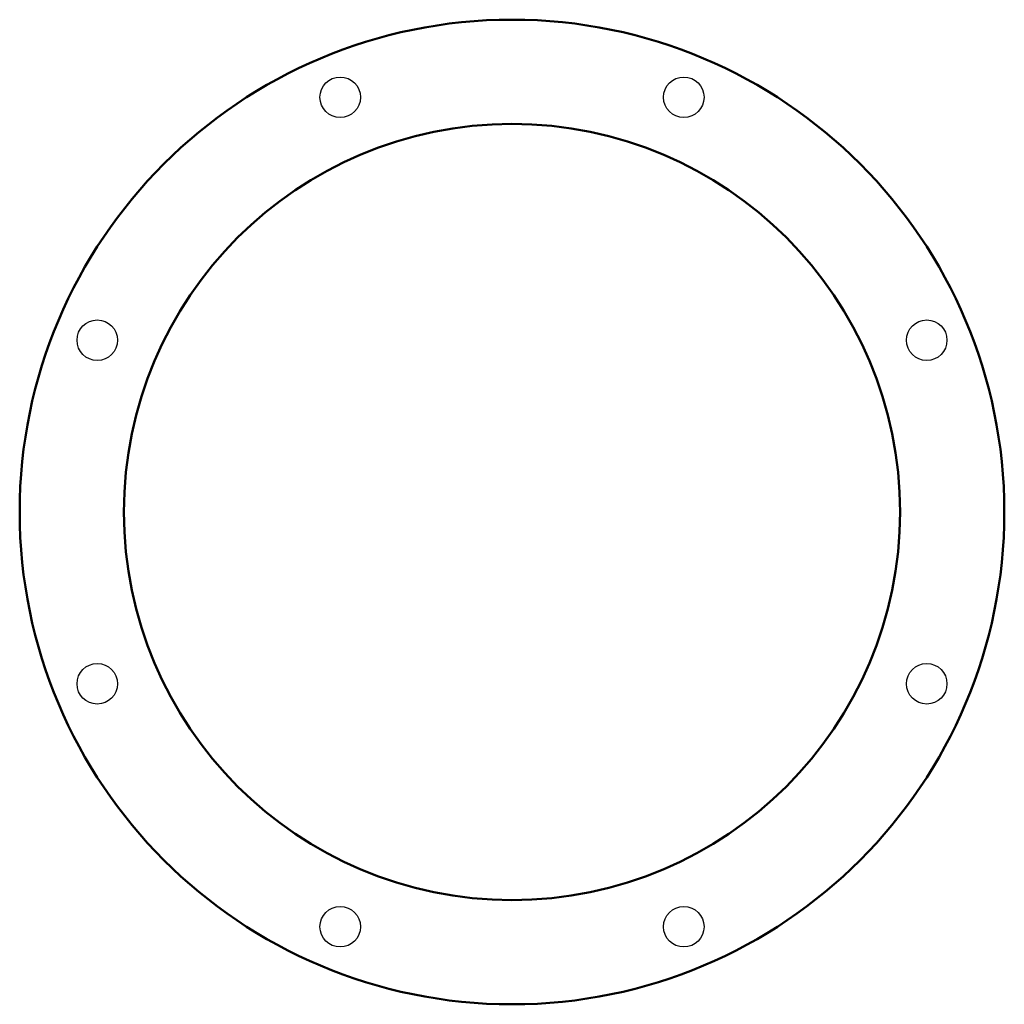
# Model space of a CAD drawing. Header units: millimetres. Extents: x 0 to 170, y 0 to 170.
import ezdxf

# ---------------------------------------------------------------- set-up
doc = ezdxf.new("R2010")
doc.units = ezdxf.units.MM
doc.layers.add('AutoDXF_SmallHoles', color=4, linetype='Continuous')
doc.layers.add('IV_INTERIOR_PROFILES', color=7, linetype='Continuous', lineweight=50)
doc.layers.add('IV_OUTER_PROFILE', color=7, linetype='Continuous', lineweight=50)

msp = doc.modelspace()

# ---------------------------------------------------------------- linework, layer by layer
at = {"layer": 'AutoDXF_SmallHoles'}
for centre in [(55.34, 156.6), (114.66, 156.6), (13.4, 114.66), (156.6, 114.66), (13.4, 55.34), (156.6, 55.34), (55.34, 13.4), (114.66, 13.4)]:
    msp.add_circle(centre, 3.5, dxfattribs=at)
at = {"layer": 'IV_INTERIOR_PROFILES'}
msp.add_circle((85, 85), 67, dxfattribs=at)
at = {"layer": 'IV_OUTER_PROFILE'}
msp.add_circle((85, 85), 85, dxfattribs=at)

doc.saveas('drawing.dxf')
